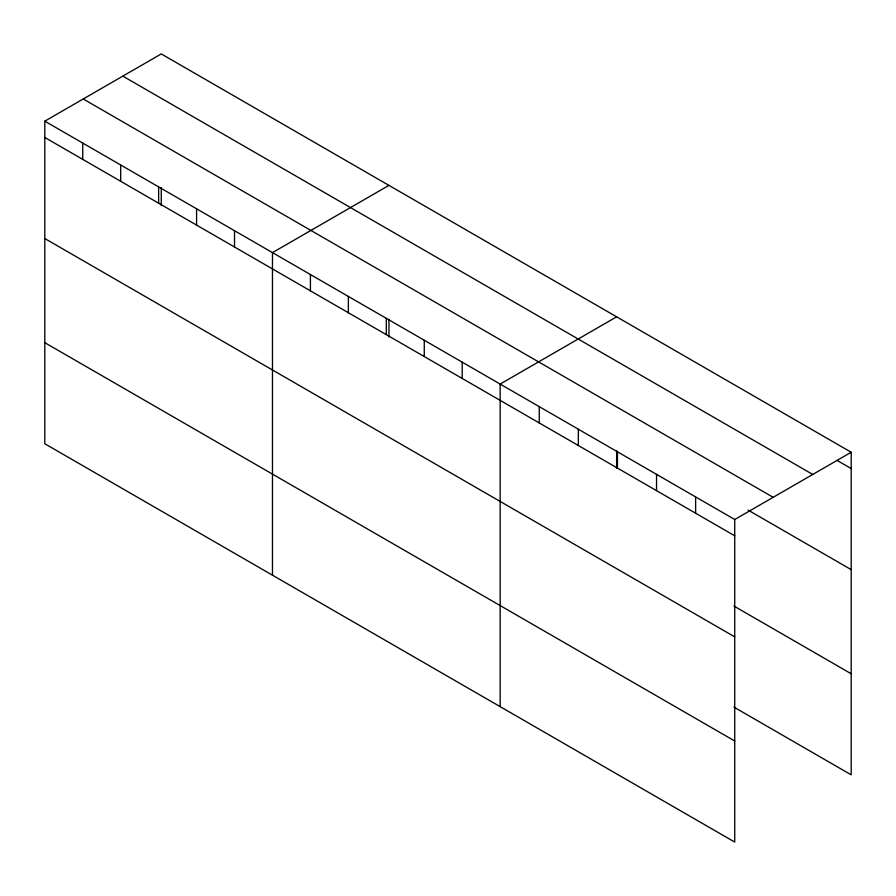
<?xml version="1.0" encoding="UTF-8"?>
<svg xmlns="http://www.w3.org/2000/svg" width="896" height="896" viewBox="0 0 896 896"><rect width="100%" height="100%" fill="white"/><g stroke="black" fill="none" stroke-linecap="round" stroke-linejoin="round"><path stroke-width="1.34" d="M44.8 121.173L734.731 519.501L734.731 842.072L44.8 443.744L44.8 121.173L161.269 53.928L851.2 452.256L851.2 774.827L733.914 707.112M388.942 185.382L272.474 252.627L272.474 575.187M616.627 316.826L500.158 384.07L500.158 706.642M734.731 519.501L851.2 452.256M836.987 460.354L851.2 468.563M122.83 76.126L812.762 474.454M83.238 98.986L773.17 497.314M748.126 510.115L851.2 569.632M44.8 137.469L734.731 535.797M733.914 606.043L851.2 673.758M44.8 238.538L734.731 636.866M44.8 342.675L734.731 741.003M695.632 496.933L695.632 513.229M656.544 474.354L656.544 490.661M617.445 451.786L617.445 468.082M616.627 450.632L616.627 468.451M578.346 429.218L578.346 445.514M539.246 406.638L539.246 422.946M462.213 362.163L462.213 378.459M424.267 340.256L424.267 356.552M388.942 319.189L388.942 336.997M386.322 318.349L386.322 334.645M348.365 296.442L348.365 312.738M310.419 274.534L310.419 290.83M234.528 230.709L234.528 247.016M196.582 208.802L196.582 225.109M161.269 187.734L161.269 205.554M158.637 186.894L158.637 203.19M120.691 164.987L120.691 181.283M82.746 143.08L82.746 159.376"/></g></svg>
